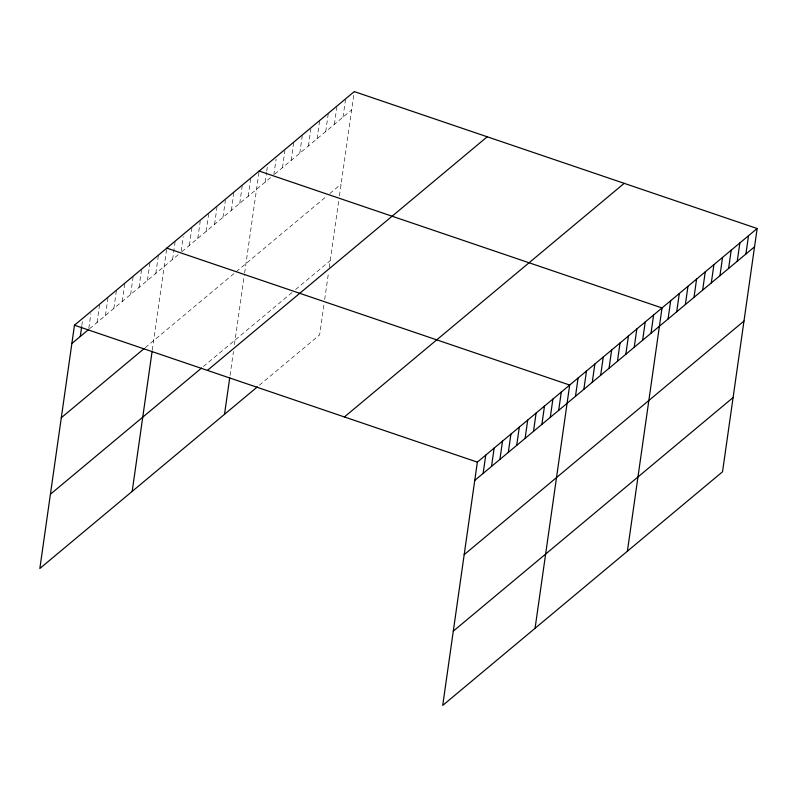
<?xml version="1.0" encoding="UTF-8"?>
<svg xmlns="http://www.w3.org/2000/svg" width="797" height="797" viewBox="0 0 797 797"><rect width="100%" height="100%" fill="white"/><g stroke="black" fill="none" stroke-linecap="round" stroke-linejoin="round"><path stroke-width="0.6" stroke-dasharray="3.98 2.99" d="M81.822 325.525L82.519 320.643M88.826 328.274L90.908 313.639M97.045 322.486L99.655 304.195M105.443 315.482L108.043 297.181M113.841 308.469L116.442 290.178M122.23 301.465L124.84 283.164M130.628 294.452L133.229 276.16M139.017 287.448L141.627 269.147M147.415 280.434L150.015 262.143M155.804 273.431L158.414 255.14M152.297 350.072L166.633 249.341M172.6 259.414L175.201 241.122M181.168 251.185L183.25 236.55M189.387 245.396L191.987 227.105M197.776 238.383L200.206 221.317M206.174 231.379L208.605 214.303M214.562 224.375L216.993 207.3M222.961 217.362L225.392 200.286M231.359 210.358L233.959 192.057M239.748 203.345L242.348 185.053M248.146 196.341L250.746 178.04M230.044 375.467L233.461 351.477M234.438 344.623L244.46 274.158M244.629 272.982L259.145 171.036M265.182 182.105L266.577 172.351M266.746 171.136L267.792 163.813M273.829 174.892L276.091 159.031M282.477 167.669L284.908 150.593M291.134 160.446L293.734 142.155M299.782 153.223L302.382 134.932M308.429 146.01L310.86 128.935M317.076 138.788L319.677 120.496M325.724 131.565L328.324 113.274M334.371 124.342L336.802 107.266M343.019 117.119L345.619 98.828M323.881 305.171L319.647 334.87L259.115 385.419M324.688 299.463L328.593 272.056M329.241 267.483L338.924 199.439M339.432 195.913L354.276 91.605M89.593 328.713L179.126 253.964M181.925 251.623L271.239 177.054M274.696 174.164L351.666 109.906M145.243 347.671L326.401 196.421M329.858 193.532L341.106 184.147M203.374 366.53L293.894 290.955M295.627 289.51L330.217 260.629"/><path stroke-width="1.2" d="M757.15 228.52L477.353 462.13L442.724 705.395L722.53 471.784L757.15 228.52L354.276 91.605L74.47 325.216L39.85 568.48L257.381 386.864M80.258 336.503L81.653 326.75M132.182 491.39L152.127 351.248M224.515 414.301L229.725 377.748M483.141 473.418L485.742 455.117M491.53 466.404L494.14 448.113M499.928 459.401L502.528 441.1M508.317 452.387L510.927 434.096M516.715 445.384L519.315 427.092M525.113 438.37L527.714 420.079M533.502 431.366L536.112 413.075M541.9 424.353L544.5 406.062M550.289 417.349L552.899 399.058M558.687 410.345L561.287 392.044M535.066 628.295L569.686 385.041L166.802 248.126M575.474 396.328L578.074 378.027M583.872 389.315L586.472 371.023M592.261 382.311L594.861 364.01M600.659 375.297L603.259 357.006M609.047 368.294L611.658 350.003M617.446 361.28L620.046 342.989M625.834 354.276L628.444 335.985M634.233 347.263L636.833 328.972M642.621 340.259L645.231 321.968M651.019 333.246L653.62 314.954M627.398 551.205L662.018 307.951L259.145 171.036M668.065 319.019L670.666 300.728M676.713 311.796L679.313 293.505M685.36 304.584L687.96 286.282M694.008 297.361L696.608 279.07M702.655 290.138L705.255 271.847M711.303 282.915L713.913 264.624M719.95 275.702L722.56 257.401M728.597 268.479L731.208 250.188M737.245 261.257L739.855 242.965M745.902 254.034L748.503 235.743M71.869 343.507L88.656 329.49M61.299 417.748L144.307 348.448M50.42 494.24L201.511 368.094M207.419 370.396L487.226 136.795M344.404 416.951L624.2 183.34M474.743 480.422L754.55 246.811M464.183 554.662L743.98 321.052M453.294 631.154L733.091 397.544M74.47 325.216L477.353 462.13"/></g></svg>
